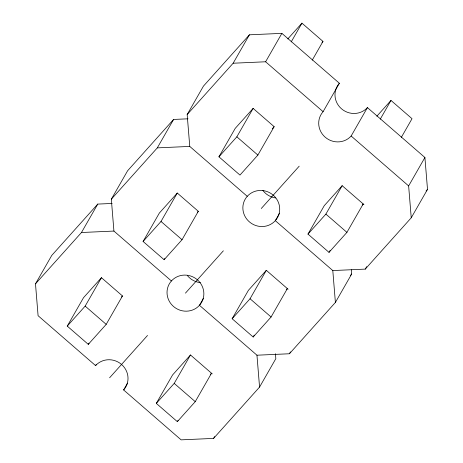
<?xml version="1.0" encoding="UTF-8"?>
<svg xmlns="http://www.w3.org/2000/svg" width="463" height="463" viewBox="0 0 463 463"><rect width="100%" height="100%" fill="white"/><g stroke="black" fill="none" stroke-linecap="round" stroke-linejoin="round"><path stroke-width="0.69" d="M275.427 353.709L275.832 358.663L259.558 387.085L213.576 438.403L181.12 439.85L123.627 389.95A18.595 17.866 29.8 0 0 121.549 364.45A18.595 17.866 29.8 0 0 95.581 365.608L38.088 315.708L35.489 283.831L51.763 255.414L97.745 204.096L112.173 203.448M35.489 283.831L81.471 232.513L97.745 204.096M171.42 280.966L113.927 231.066L111.328 199.188L127.603 170.772L173.584 119.448L188.013 118.806M111.328 199.188L157.31 147.871L173.584 119.448M247.259 196.324L189.766 146.418L187.168 114.546L203.442 86.13L249.424 34.806L281.88 33.359L339.373 83.259A18.595 17.866 29.8 0 0 341.451 108.759A18.595 17.866 29.8 0 0 367.419 107.601L424.912 157.501L427.511 189.379L411.237 217.795L365.255 269.113L332.799 270.566L275.306 220.666A18.595 17.866 29.8 0 1 243.926 213.952A18.595 17.866 29.8 0 1 264.616 190.86A18.595 17.866 29.8 0 1 275.306 220.666L279.548 213.252M67.251 326.102L83.525 297.68L101.443 277.69L122.475 295.944L106.201 324.36L88.288 344.356L67.251 326.102L85.169 306.107L101.443 277.69M187.168 114.546L233.149 63.223L249.424 34.806M143.09 241.454L159.365 213.038L177.283 193.048L198.314 211.302L182.04 239.718L164.128 259.714L143.09 241.454L161.008 221.464L177.283 193.048M88.288 344.356L88.994 343.124M233.149 63.223L265.606 61.776L281.88 33.359M95.581 365.608L96.287 364.369M218.93 156.812L235.204 128.396L253.122 108.4L274.154 126.659L257.879 155.076L239.967 175.072L218.93 156.812L236.848 136.822L253.122 108.4M164.128 259.714L164.834 258.476M291.215 41.884L301.945 23.15L322.977 41.404L312.247 60.144M123.627 389.95L127.516 383.156M203.355 298.513L199.466 305.308A18.595 17.866 29.8 0 1 168.086 298.594A18.595 17.866 29.8 0 1 188.777 275.508A18.595 17.866 29.8 0 1 199.466 305.308L256.959 355.208L289.416 353.761L335.397 302.437L351.672 274.021L351.324 269.773M411.237 217.795L408.638 185.923L351.145 136.018A18.595 17.866 29.8 0 1 325.176 137.181A18.595 17.866 29.8 0 1 323.099 111.676L339.373 83.259M210.578 374.283L211.522 373.23L195.247 401.647L177.329 421.643L156.297 403.383L172.572 374.966L190.484 354.976L212.257 373.867M156.297 403.383L174.21 383.393L190.484 354.976M286.418 289.641L287.361 288.588L271.081 317.005L253.168 337L232.137 318.741L248.411 290.324L266.323 270.328L288.096 289.225M177.329 421.643L178.035 420.404M232.137 318.741L250.049 298.751L266.323 270.328M351.145 136.018L367.419 107.601M362.257 204.999L363.195 203.946L346.92 232.362L329.008 252.358L307.976 234.099L324.25 205.682L342.163 185.686L363.935 204.582M253.168 337L254.228 335.148M307.976 234.099L325.888 214.103L342.163 185.686M380.256 119.17L390.986 100.436L412.024 118.69L401.294 137.43M213.576 438.403L214.635 436.551M329.008 252.358L330.067 250.5M289.769 353.142L290.475 351.903M408.638 185.923L424.912 157.501M365.255 269.113L366.667 266.647M287.801 38.933L301.945 23.15M322.034 42.457L322.977 41.404M121.532 296.997L122.475 295.944M197.371 212.355L198.314 211.302M272.267 128.766L274.154 126.659M109.604 377.779L147.523 335.455M185.443 293.137L223.363 250.813M261.282 208.495L299.202 166.171M376.847 116.219L390.986 100.436M350.236 275.624L351.672 274.021M426.076 190.982L427.511 189.379M157.31 147.871L189.766 146.418M81.471 232.513L113.927 231.066M265.606 61.776L323.099 111.676M236.848 136.822L257.879 155.076M325.888 214.103L346.92 232.362M161.008 221.464L182.04 239.718M250.049 298.751L271.081 317.005M85.169 306.107L106.201 324.36M174.21 383.393L195.247 401.647M332.799 270.566L335.397 302.437M256.959 355.208L259.558 387.085M200.433 282.667A18.595 17.866 29.8 0 1 187.37 275.549M275.583 197.944A18.595 17.866 29.8 0 1 262.787 190.357"/></g></svg>
